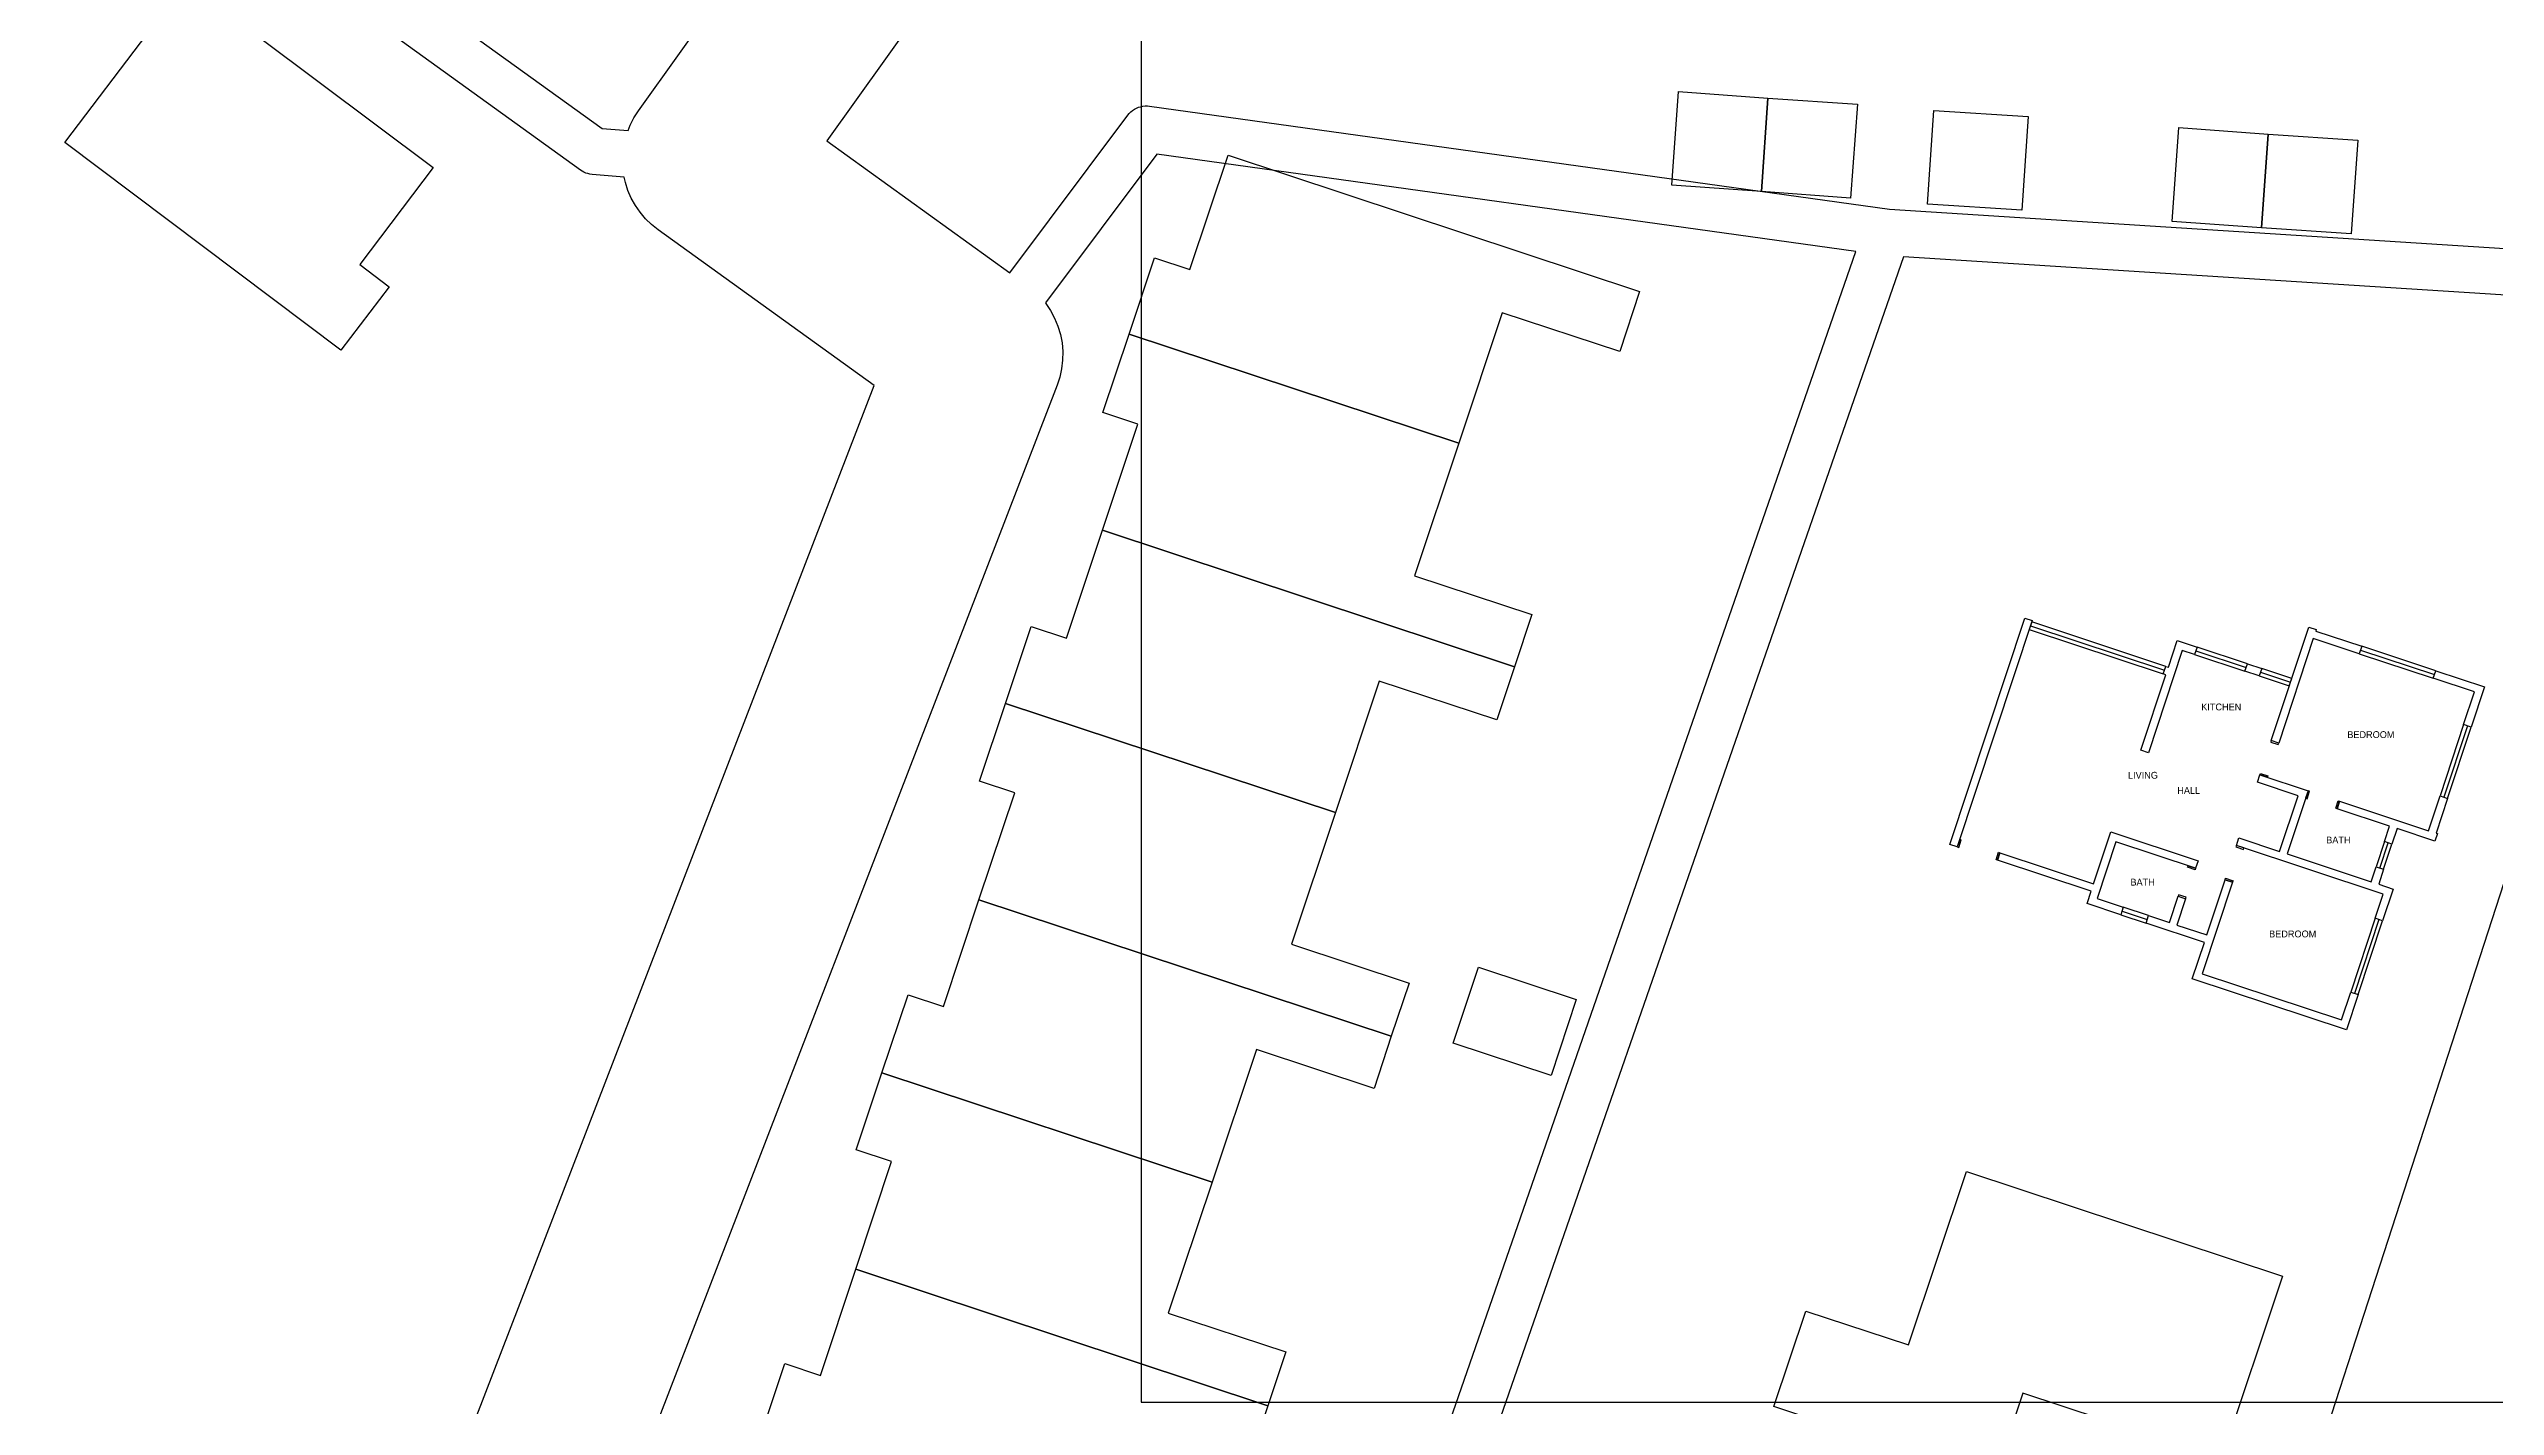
# Model space of a CAD drawing. Header units: centimetres. Extents: x 113929 to 125942, y -37620 to -23908.
# Drawn here: x 113933 to 121818, y -33820 to -29447 of the extents above; entities that cross this region are included whole.
import ezdxf

# ---------------------------------------------------------------- set-up
doc = ezdxf.new("R2010")
doc.units = ezdxf.units.CM
for name, color, linetype in [('C-BLDG-EXST', 7, 'Continuous'), ('C-ROAD', 7, 'Continuous'), ('DOORS', 7, 'Continuous'), ('TEXT', 7, 'Continuous'), ('V-PROP-LINE', 7, 'Continuous'), ('WALLS', 7, 'Continuous'), ('WINDOWS', 7, 'Continuous')]:
    doc.layers.add(name, color=color, linetype=linetype)

msp = doc.modelspace()

# ---------------------------------------------------------------- linework, layer by layer
at = {"layer": 'C-BLDG-EXST'}
for points in [[(114873.8, -30417.8), (113984.1, -29749.1), (114251.2, -29396.5), (113932.7, -29157.7), (114056, -28994.1), (115171.1, -29829.8), (114934.8, -30141.5), (115030, -30213.3)], [(119474, -29605.4), (119452.7, -29907.1), (119163.7, -29886.1), (119185.6, -29584.4)], [(119452.7, -29907.1), (119474, -29605.4), (119762.3, -29625.3), (119740.4, -29928.1)], [(120291.8, -29966.8), (119988.4, -29946.9), (120008.9, -29645.2), (120312.3, -29665.1)], [(121086.3, -29721.4), (121065.1, -30023.2), (120776.7, -30003.3), (120798.7, -29700.4)], [(121065.1, -30023.2), (121086.3, -29721.4), (121375.4, -29741.3), (121353.5, -30043.1)], [(117414.3, -30365.9), (117496.5, -30120.5), (117610.2, -30158.1), (117734.2, -29790), (119060.3, -30228.8), (118995.9, -30422.3), (118617.1, -30297.4), (118477.4, -30717.4)], [(117414.3, -30365.9), (118477.4, -30717.4), (118334.2, -31145.2), (118713, -31270.1), (118656.8, -31438.1), (117328.7, -30998.2), (117443.1, -30656.6), (117329.4, -30619)], [(117015.7, -31556.4), (117098.6, -31308.8), (117212.3, -31346.4), (117328.7, -30998.2), (118656.8, -31438.1), (118600, -31609.5), (118221.2, -31484.6), (118080.1, -31907.9)], [(116930.7, -32188.7), (117045.8, -31843.8), (116932.1, -31806.2), (117015.7, -31556.4), (118080.1, -31907.9), (117938.3, -32332.4), (118317.1, -32457.3), (118259.5, -32628.6)], [(116617.7, -32746.9), (116702, -32494.9), (116816.4, -32532.5), (116930.7, -32188.7), (118259.5, -32628.6), (118204.1, -32796.7), (117825.3, -32671.8), (117682.1, -33098.4)], [(118856.1, -32510.4), (118775.3, -32754.7), (118459.6, -32650.7), (118540.4, -32406.5)], [(116533.5, -33379.2), (116649.2, -33032.1), (116534.8, -32994.5), (116617.7, -32746.9), (117682.1, -33098.4), (117541, -33520.7), (117919.8, -33645.6), (117861.6, -33819.2)], [(119493.1, -33821.4), (119595.9, -33514.1), (119926.7, -33623.5), (120113.7, -33064.2), (121132.2, -33401.3), (120935.6, -33990.5), (120295.9, -33778.3), (120202.7, -34056.8)], [(116533.5, -33379.2), (117861.6, -33819.2), (117806.8, -33985), (117428, -33860.1), (117284.2, -34289), (116220.5, -33937.4), (116304.7, -33683.2), (116419.8, -33721.9)]]:
    msp.add_lwpolyline(points, close=True, dxfattribs=at)
at = {"layer": 'C-ROAD'}
for points in [[(116818.4, -29214.1), (116439.9, -29743.5), (117030.1, -30168.3), (117410.5, -29661), (117415.1, -29655.4), (117420.3, -29650.3), (117425.9, -29645.7), (117431.9, -29641.6), (117438.3, -29638.2), (117445, -29635.4), (117452, -29633.3), (117459.1, -29631.8), (117466.3, -29631.1), (117473.6, -29631), (117480.8, -29631.7), (119865.8, -29964), (122639, -30140.7), (123080.8, -30159.3), (123087.8, -30140.2), (123164.2, -29955.6), (123310.4, -28702.9)], [(114953.1, -29153.3), (115716.5, -29703.6), (115799.4, -29710.4), (115806.2, -29693.2), (115818.5, -29669.3), (115833, -29646.6), (116230.2, -29091.2)], [(115254.4, -34001), (116593, -30531.3), (115896.1, -30029.7), (115875, -30013), (115855.7, -29994.2), (115838.3, -29973.6), (115823, -29951.5), (115810, -29927.9), (115799.3, -29903.2), (115791.1, -29877.5), (115787.3, -29859.9), (115683.5, -29851.5), (115676.8, -29850.6), (115670.2, -29849.1), (115663.7, -29847.1), (115657.4, -29844.5), (115651.4, -29841.3), (115645.8, -29837.5), (114953.1, -29338.2)], [(117977.5, -35226), (119757.4, -30100.4), (117504, -29786.4), (117144.6, -30265.6), (117146, -30267.2), (117161.5, -30290.3), (117161.5, -30290.3), (117174.6, -30314.8), (117185.2, -30340.5), (117193.1, -30367.2), (117198.4, -30394.5), (117200.8, -30422.2), (117200.4, -30450), (117197.2, -30477.6), (117191.2, -30504.8), (117182.5, -30531.2), (115737.3, -34277.4)]]:
    msp.add_lwpolyline(points, dxfattribs=at)
msp.add_lwpolyline([(120544.2, -36150.3), (122117.9, -31299.1), (122128, -31272.8), (122140.7, -31247.7), (122155.8, -31224), (122173.4, -31202), (122193, -31181.8), (122214.7, -31163.8), (122238, -31148.1), (122262.9, -31134.9), (122289, -31124.3), (122316, -31116.4), (122343.7, -31111.3), (123031.6, -31020.9), (123063.7, -30308.7), (122631.8, -30290.5), (122630.2, -30290.4), (119910.4, -30117.2), (118122.3, -35266.4), (120544.2, -36150.3)], close=True, dxfattribs=at)
at = {"layer": 'DOORS'}
for points in [[(121096.1, -31675.8), (121094.5, -31680.5), (121118.7, -31688.5), (121120.2, -31683.8)], [(121059.5, -31786.2), (121061.1, -31781.5), (121085.2, -31789.5), (121083.7, -31794.2)], [(121206.8, -31861.8), (121211.6, -31863.4), (121219.6, -31839.2), (121214.8, -31837.7)], [(121308.6, -31895.5), (121303.9, -31894), (121311.9, -31869.8), (121316.6, -31871.4)], [(120084.3, -32018.6), (120089.1, -32020.1), (120097.1, -31996), (120092.3, -31994.4)], [(120213.8, -32061.4), (120209, -32059.9), (120217, -32035.7), (120221.8, -32037.3)], [(120852.5, -32087.3), (120851, -32092), (120826.8, -32084), (120828.4, -32079.3)], [(120984, -32014), (120982.5, -32018.8), (121006.6, -32026.8), (121008.2, -32022)], [(120947.5, -32124.5), (120949, -32119.7), (120973.2, -32127.7), (120971.6, -32132.5)], [(120819.9, -32185.6), (120821.5, -32180.9), (120797.4, -32172.9), (120795.8, -32177.6)]]:
    msp.add_lwpolyline(points, close=True, dxfattribs=at)
at = {"layer": 'V-PROP-LINE'}
msp.add_lwpolyline([(117453.1, -33808), (122983, -33808), (122983, -26407.7), (117453.1, -26407.7)], close=True, dxfattribs=at)
at = {"layer": 'WALLS'}
for p, q in [((120060.2, -32010.6), (120301.8, -31281.1)), ((120326, -31289.1), (120084.3, -32018.6)), ((120301.8, -31281.1), (120326, -31289.1)), ((120764.5, -31439.5), (120793.1, -31353.2)), ((120793.1, -31353.2), (120856.9, -31374.4)), ((120856.9, -31374.4), (120848.9, -31398.5)), ((121096.1, -31675.8), (121217.1, -31310.4)), ((121231.7, -31347.2), (121120.2, -31683.8)), ((121217.1, -31310.4), (121241.3, -31318.4)), ((121380.1, -31396.4), (121231.7, -31347.2)), ((121241.3, -31318.4), (121239.7, -31323.1)), ((121239.7, -31323.1), (121388.1, -31372.2)), ((121388.1, -31372.2), (121380.1, -31396.4)), ((120809.2, -31385.4), (120700.1, -31715)), ((120747.9, -31460.8), (120755.9, -31436.7)), ((120756.5, -31463.7), (120747.9, -31460.8)), ((120755.9, -31436.7), (120764.5, -31439.5)), ((120848.9, -31398.5), (120809.2, -31385.4)), ((121011.2, -31452.3), (121019.2, -31428.1)), ((121057.8, -31467.7), (121011.2, -31452.3)), ((121019.2, -31428.1), (121065.8, -31443.6)), ((121065.8, -31443.6), (121057.8, -31467.7)), ((121618.3, -31475.3), (121626.3, -31451.1)), ((121626.3, -31451.1), (121783.3, -31503.1)), ((120675.9, -31707), (120756.5, -31463.7)), ((121751.2, -31519.3), (121618.3, -31475.3)), ((121716.3, -31624.6), (121751.2, -31519.3)), ((121783.3, -31503.1), (121740.5, -31632.6)), ((121120.2, -31683.8), (121096.1, -31675.8)), ((121740.5, -31632.6), (121716.3, -31624.6)), ((120700.1, -31715), (120675.9, -31707)), ((121051.5, -31810.4), (121059.5, -31786.2)), ((121182.7, -31853.8), (121051.5, -31810.4)), ((121059.5, -31786.2), (121214.8, -31837.7)), ((121123.2, -32033.3), (121182.7, -31853.8)), ((121214.8, -31837.7), (121147.4, -32041.3)), ((121603.1, -31966.3), (121640.3, -31854.1)), ((121640.3, -31854.1), (121664.4, -31862.1)), ((121308.6, -31895.5), (121316.6, -31871.4)), ((121477.8, -31951.6), (121308.6, -31895.5)), ((121316.6, -31871.4), (121603.1, -31966.3)), ((121664.4, -31862.1), (121627.3, -31974.3)), ((120084.3, -32018.6), (120060.2, -32010.6)), ((120523.8, -32137.3), (120579.2, -31969.9)), ((120595.4, -32002.1), (120534.8, -32185)), ((120579.2, -31969.9), (120860.5, -32063.1)), ((120852.5, -32087.3), (120595.4, -32002.1)), ((120984, -32014), (120992, -31989.8)), ((120992, -31989.8), (121123.2, -32033.3)), ((121461.2, -32001.6), (121477.8, -31951.6)), ((121485.3, -32009.6), (121461.2, -32001.6)), ((121501.9, -31959.6), (121485.3, -32009.6)), ((121624, -32000), (121501.9, -31959.6)), ((121632, -31975.8), (121624, -32000)), ((121627.3, -31974.3), (121632, -31975.8)), ((120213.8, -32061.4), (120221.8, -32037.3)), ((120515.8, -32161.5), (120213.8, -32061.4)), ((120221.8, -32037.3), (120523.8, -32137.3)), ((120860.5, -32063.1), (120852.5, -32087.3)), ((121456.9, -32170.6), (120984, -32014)), ((121147.4, -32041.3), (121418.3, -32131)), ((121418.3, -32131), (121434.3, -32082.7)), ((121434.3, -32082.7), (121458.5, -32090.7)), ((121458.5, -32090.7), (121442.5, -32139)), ((120502.6, -32201.2), (120515.8, -32161.5)), ((120971.6, -32132.5), (120873.9, -32427.6)), ((120888.6, -32302.2), (120947.5, -32124.5)), ((120947.5, -32124.5), (120971.6, -32132.5)), ((121431.2, -32248.3), (121456.9, -32170.6)), ((121442.5, -32139), (121489.1, -32154.5)), ((121489.1, -32154.5), (121455.3, -32256.3)), ((120611.4, -32237.2), (120502.6, -32201.2)), ((120534.8, -32185), (120619.4, -32213)), ((120619.4, -32213), (120611.4, -32237.2)), ((120692.5, -32264.1), (120700.5, -32239.9)), ((120700.5, -32239.9), (120767.8, -32262.2)), ((120767.8, -32262.2), (120795.8, -32177.6)), ((120819.9, -32185.6), (120791.9, -32270.2)), ((120795.8, -32177.6), (120819.9, -32185.6)), ((121455.3, -32256.3), (121431.2, -32248.3)), ((120880.6, -32326.4), (120692.5, -32264.1)), ((120791.9, -32270.2), (120888.6, -32302.2)), ((120841.7, -32443.7), (120880.6, -32326.4)), ((121338.7, -32608.4), (120841.7, -32443.7)), ((120873.9, -32427.6), (121322.6, -32576.2)), ((121322.6, -32576.2), (121352.3, -32486.4)), ((121376.5, -32494.5), (121338.7, -32608.4)), ((121352.3, -32486.4), (121376.5, -32494.5))]:
    msp.add_line(p, q, dxfattribs=at)
at = {"layer": 'WINDOWS'}
for p, q in [((120320.4, -31305.8), (120751.9, -31448.7)), ((120852.9, -31386.5), (121015.2, -31440.2)), ((121061.8, -31455.6), (121158.4, -31487.6)), ((121384.1, -31384.3), (121622.3, -31463.2)), ((121728.4, -31628.6), (121652.4, -31858.1)), ((121446.4, -32086.7), (121473.3, -32005.6)), ((120615.4, -32225.1), (120696.5, -32252)), ((121443.3, -32252.3), (121364.4, -32490.5))]:
    msp.add_line(p, q, dxfattribs=at)
for points in [[(120316.4, -31317.9), (120747.9, -31460.8), (120755.9, -31436.7), (120324.4, -31293.8)], [(120848.9, -31398.5), (121011.2, -31452.3), (121019.2, -31428.1), (120856.9, -31374.4)], [(121380.1, -31396.4), (121618.3, -31475.3), (121626.3, -31451.1), (121388.1, -31372.2)], [(121057.8, -31467.7), (121154.4, -31499.7), (121162.4, -31475.6), (121065.8, -31443.6)], [(121716.3, -31624.6), (121640.3, -31854.1), (121664.4, -31862.1), (121740.5, -31632.6)], [(121458.5, -32090.7), (121485.3, -32009.6), (121461.2, -32001.6), (121434.3, -32082.7)], [(120611.4, -32237.2), (120692.5, -32264.1), (120700.5, -32239.9), (120619.4, -32213)], [(121431.2, -32248.3), (121352.3, -32486.4), (121376.5, -32494.5), (121455.3, -32256.3)]]:
    msp.add_lwpolyline(points, close=True, dxfattribs=at)

# ---------------------------------------------------------------- texts
at = {"layer": 'TEXT', "char_height": 22, "attachment_point": 5}
for s, insert in [('KITCHEN', (120935.1, -31567.7)), ('BEDROOM', (121417.4, -31656.8)), ('LIVING', (120682.7, -31787.8)), ('HALL', (120830.2, -31836.7)), ('BATH', (121312.6, -31996.4)), ('BATH', (120681.6, -32132.1)), ('BEDROOM', (121165.4, -32299.1))]:
    msp.add_mtext(s, dxfattribs=dict(at, insert=insert))

doc.saveas('drawing.dxf')
